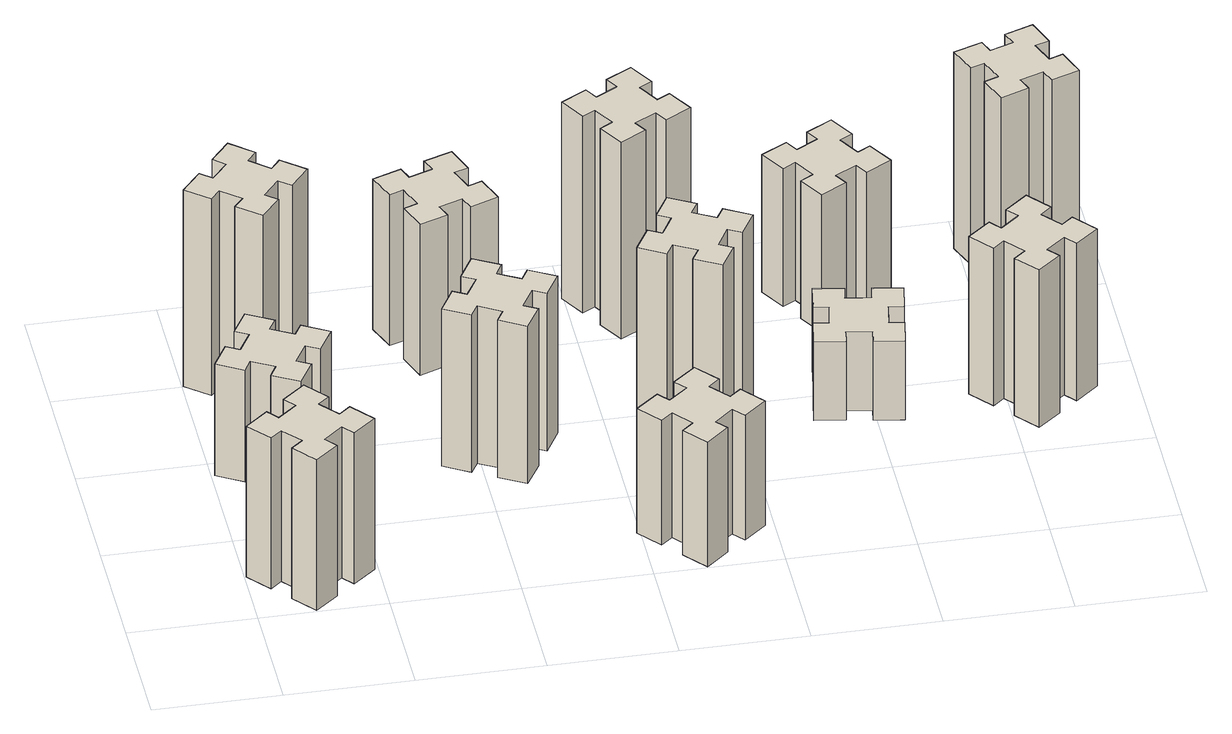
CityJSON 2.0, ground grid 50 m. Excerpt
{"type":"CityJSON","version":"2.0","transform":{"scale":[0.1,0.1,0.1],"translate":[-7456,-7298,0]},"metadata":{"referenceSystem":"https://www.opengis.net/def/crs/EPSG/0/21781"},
"CityObjects":{
"building1":{"type":"Building","attributes":{"class":"1000","function":"1000","usage":"1000","yearOfConstruction":2016,"roofType":"1000","measuredHeight":69,"storeysAboveGround":30,"storeysBelowGround":0},"geometry":[{"type":"Solid","lod":"1","boundaries":[[[[0,1,2,3,4,5,6,7,8,9,10,11,12,13,14,15,16,17,18,19]],[[17,16,20,21]],[[16,15,22,20]],[[15,14,23,22]],[[14,13,24,23]],[[13,12,25,24]],[[12,11,26,25]],[[11,10,27,26]],[[10,9,28,27]],[[9,8,29,28]],[[8,7,30,29]],[[7,6,31,30]],[[6,5,32,31]],[[5,4,33,32]],[[4,3,34,33]],[[3,2,35,34]],[[2,1,36,35]],[[1,0,37,36]],[[0,19,38,37]],[[19,18,39,38]],[[18,17,21,39]],[[24,25,26,27,28,29,30,31,32,33,34,35,36,37,38,39,21,20,22,23]]]]}]},
"building2":{"type":"Building","attributes":{"class":"1000","function":"1000","usage":"1000","yearOfConstruction":2016,"roofType":"1000","measuredHeight":51,"storeysAboveGround":30,"storeysBelowGround":0},"geometry":[{"type":"Solid","lod":"1","boundaries":[[[[40,41,42,43,44,45,46,47,48,49,50,51,52,53,54,55,56,57,58,59]],[[57,56,60,61]],[[56,55,62,60]],[[55,54,63,62]],[[54,53,64,63]],[[53,52,65,64]],[[52,51,66,65]],[[51,50,67,66]],[[50,49,68,67]],[[49,48,69,68]],[[48,47,70,69]],[[47,46,71,70]],[[46,45,72,71]],[[45,44,73,72]],[[44,43,74,73]],[[43,42,75,74]],[[42,41,76,75]],[[41,40,77,76]],[[40,59,78,77]],[[59,58,79,78]],[[58,57,61,79]],[[64,65,66,67,68,69,70,71,72,73,74,75,76,77,78,79,61,60,62,63]]]]}]},
"building3":{"type":"Building","attributes":{"class":"1000","function":"1000","usage":"1000","yearOfConstruction":2016,"roofType":"1000","measuredHeight":90,"storeysAboveGround":30,"storeysBelowGround":0},"geometry":[{"type":"Solid","lod":"1","boundaries":[[[[80,81,82,83,84,85,86,87,88,89,90,91,92,93,94,95,96,97,98,99]],[[97,96,100,101]],[[96,95,102,100]],[[95,94,103,102]],[[94,93,104,103]],[[93,92,105,104]],[[92,91,106,105]],[[91,90,107,106]],[[90,89,108,107]],[[89,88,109,108]],[[88,87,110,109]],[[87,86,111,110]],[[86,85,112,111]],[[85,84,113,112]],[[84,83,114,113]],[[83,82,115,114]],[[82,81,116,115]],[[81,80,117,116]],[[80,99,118,117]],[[99,98,119,118]],[[98,97,101,119]],[[104,105,106,107,108,109,110,111,112,113,114,115,116,117,118,119,101,100,102,103]]]]}]},
"building4":{"type":"Building","attributes":{"class":"1000","function":"1000","usage":"1000","yearOfConstruction":2016,"roofType":"1000","measuredHeight":72,"storeysAboveGround":30,"storeysBelowGround":0},"geometry":[{"type":"Solid","lod":"1","boundaries":[[[[120,121,122,123,124,125,126,127,128,129,130,131,132,133,134,135,136,137,138,139]],[[137,136,140,141]],[[136,135,142,140]],[[135,134,143,142]],[[134,133,144,143]],[[133,132,145,144]],[[132,131,146,145]],[[131,130,147,146]],[[130,129,148,147]],[[129,128,149,148]],[[128,127,150,149]],[[127,126,151,150]],[[126,125,152,151]],[[125,124,153,152]],[[124,123,154,153]],[[123,122,155,154]],[[122,121,156,155]],[[121,120,157,156]],[[120,139,158,157]],[[139,138,159,158]],[[138,137,141,159]],[[144,145,146,147,148,149,150,151,152,153,154,155,156,157,158,159,141,140,142,143]]]]}]},
"building5":{"type":"Building","attributes":{"class":"1000","function":"1000","usage":"1000","yearOfConstruction":2016,"roofType":"1000","measuredHeight":69,"storeysAboveGround":30,"storeysBelowGround":0},"geometry":[{"type":"Solid","lod":"1","boundaries":[[[[160,161,162,163,164,165,166,167,168,169,170,171,172,173,174,175,176,177,178,179]],[[177,176,180,181]],[[176,175,182,180]],[[175,174,183,182]],[[174,173,184,183]],[[173,172,185,184]],[[172,171,186,185]],[[171,170,187,186]],[[170,169,188,187]],[[169,168,189,188]],[[168,167,190,189]],[[167,166,191,190]],[[166,165,192,191]],[[165,164,193,192]],[[164,163,194,193]],[[163,162,195,194]],[[162,161,196,195]],[[161,160,197,196]],[[160,179,198,197]],[[179,178,199,198]],[[178,177,181,199]],[[184,185,186,187,188,189,190,191,192,193,194,195,196,197,198,199,181,180,182,183]]]]}]},
"building6":{"type":"Building","attributes":{"class":"1000","function":"1000","usage":"1000","yearOfConstruction":2016,"roofType":"1000","measuredHeight":57,"storeysAboveGround":30,"storeysBelowGround":0},"geometry":[{"type":"Solid","lod":"1","boundaries":[[[[200,201,202,203,204,205,206,207,208,209,210,211,212,213,214,215,216,217,218,219]],[[217,216,220,221]],[[216,215,222,220]],[[215,214,223,222]],[[214,213,224,223]],[[213,212,225,224]],[[212,211,226,225]],[[211,210,227,226]],[[210,209,228,227]],[[209,208,229,228]],[[208,207,230,229]],[[207,206,231,230]],[[206,205,232,231]],[[205,204,233,232]],[[204,203,234,233]],[[203,202,235,234]],[[202,201,236,235]],[[201,200,237,236]],[[200,219,238,237]],[[219,218,239,238]],[[218,217,221,239]],[[224,225,226,227,228,229,230,231,232,233,234,235,236,237,238,239,221,220,222,223]]]]}]},
"building7":{"type":"Building","attributes":{"class":"1000","function":"1000","usage":"1000","yearOfConstruction":2016,"roofType":"1000","measuredHeight":90,"storeysAboveGround":30,"storeysBelowGround":0},"geometry":[{"type":"Solid","lod":"1","boundaries":[[[[240,241,242,243,244,245,246,247,248,249,250,251,252,253,254,255,256,257,258,259]],[[257,256,260,261]],[[256,255,262,260]],[[255,254,263,262]],[[254,253,264,263]],[[253,252,265,264]],[[252,251,266,265]],[[251,250,267,266]],[[250,249,268,267]],[[249,248,269,268]],[[248,247,270,269]],[[247,246,271,270]],[[246,245,272,271]],[[245,244,273,272]],[[244,243,274,273]],[[243,242,275,274]],[[242,241,276,275]],[[241,240,277,276]],[[240,259,278,277]],[[259,258,279,278]],[[258,257,261,279]],[[264,265,266,267,268,269,270,271,272,273,274,275,276,277,278,279,261,260,262,263]]]]}]},
"building8":{"type":"Building","attributes":{"class":"1000","function":"1000","usage":"1000","yearOfConstruction":2016,"roofType":"1000","measuredHeight":90,"storeysAboveGround":30,"storeysBelowGround":0},"geometry":[{"type":"Solid","lod":"1","boundaries":[[[[280,281,282,283,284,285,286,287,288,289,290,291,292,293,294,295,296,297,298,299]],[[297,296,300,301]],[[296,295,302,300]],[[295,294,303,302]],[[294,293,304,303]],[[293,292,305,304]],[[292,291,306,305]],[[291,290,307,306]],[[290,289,308,307]],[[289,288,309,308]],[[288,287,310,309]],[[287,286,311,310]],[[286,285,312,311]],[[285,284,313,312]],[[284,283,314,313]],[[283,282,315,314]],[[282,281,316,315]],[[281,280,317,316]],[[280,299,318,317]],[[299,298,319,318]],[[298,297,301,319]],[[304,305,306,307,308,309,310,311,312,313,314,315,316,317,318,319,301,300,302,303]]]]}]},
"building9":{"type":"Building","attributes":{"class":"1000","function":"1000","usage":"1000","yearOfConstruction":2016,"roofType":"1000","measuredHeight":36,"storeysAboveGround":30,"storeysBelowGround":0},"geometry":[{"type":"Solid","lod":"1","boundaries":[[[[320,321,322,323,324,325,326,327,328,329,330,331,332,333,334,335,336,337,338,339]],[[337,336,340,341]],[[336,335,342,340]],[[335,334,343,342]],[[334,333,344,343]],[[333,332,345,344]],[[332,331,346,345]],[[331,330,347,346]],[[330,329,348,347]],[[329,328,349,348]],[[328,327,350,349]],[[327,326,351,350]],[[326,325,352,351]],[[325,324,353,352]],[[324,323,354,353]],[[323,322,355,354]],[[322,321,356,355]],[[321,320,357,356]],[[320,339,358,357]],[[339,338,359,358]],[[338,337,341,359]],[[344,345,346,347,348,349,350,351,352,353,354,355,356,357,358,359,341,340,342,343]]]]}]},
"building10":{"type":"Building","attributes":{"class":"1000","function":"1000","usage":"1000","yearOfConstruction":2016,"roofType":"1000","measuredHeight":63,"storeysAboveGround":30,"storeysBelowGround":0},"geometry":[{"type":"Solid","lod":"1","boundaries":[[[[360,361,362,363,364,365,366,367,368,369,370,371,372,373,374,375,376,377,378,379]],[[377,376,380,381]],[[376,375,382,380]],[[375,374,383,382]],[[374,373,384,383]],[[373,372,385,384]],[[372,371,386,385]],[[371,370,387,386]],[[370,369,388,387]],[[369,368,389,388]],[[368,367,390,389]],[[367,366,391,390]],[[366,365,392,391]],[[365,364,393,392]],[[364,363,394,393]],[[363,362,395,394]],[[362,361,396,395]],[[361,360,397,396]],[[360,379,398,397]],[[379,378,399,398]],[[378,377,381,399]],[[384,385,386,387,388,389,390,391,392,393,394,395,396,397,398,399,381,380,382,383]]]]}]},
"building11":{"type":"Building","attributes":{"class":"1000","function":"1000","usage":"1000","yearOfConstruction":2016,"roofType":"1000","measuredHeight":72,"storeysAboveGround":30,"storeysBelowGround":0},"geometry":[{"type":"Solid","lod":"1","boundaries":[[[[400,401,402,403,404,405,406,407,408,409,410,411,412,413,414,415,416,417,418,419]],[[417,416,420,421]],[[416,415,422,420]],[[415,414,423,422]],[[414,413,424,423]],[[413,412,425,424]],[[412,411,426,425]],[[411,410,427,426]],[[410,409,428,427]],[[409,408,429,428]],[[408,407,430,429]],[[407,406,431,430]],[[406,405,432,431]],[[405,404,433,432]],[[404,403,434,433]],[[403,402,435,434]],[[402,401,436,435]],[[401,400,437,436]],[[400,419,438,437]],[[419,418,439,438]],[[418,417,421,439]],[[424,425,426,427,428,429,430,431,432,433,434,435,436,437,438,439,421,420,422,423]]]]}]},
"building12":{"type":"Building","attributes":{"class":"1000","function":"1000","usage":"1000","yearOfConstruction":2016,"roofType":"1000","measuredHeight":90,"storeysAboveGround":30,"storeysBelowGround":0},"geometry":[{"type":"Solid","lod":"1","boundaries":[[[[440,441,442,443,444,445,446,447,448,449,450,451,452,453,454,455,456,457,458,459]],[[457,456,460,461]],[[456,455,462,460]],[[455,454,463,462]],[[454,453,464,463]],[[453,452,465,464]],[[452,451,466,465]],[[451,450,467,466]],[[450,449,468,467]],[[449,448,469,468]],[[448,447,470,469]],[[447,446,471,470]],[[446,445,472,471]],[[445,444,473,472]],[[444,443,474,473]],[[443,442,475,474]],[[442,441,476,475]],[[441,440,477,476]],[[440,459,478,477]],[[459,458,479,478]],[[458,457,461,479]],[[464,465,466,467,468,469,470,471,472,473,474,475,476,477,478,479,461,460,462,463]]]]}]}
},
"vertices":[
[362,278,0],[297,354,0],[343,393,0],[266,485,0],[174,408,0],[213,362,0],[136,297,0],[98,343,0],[6,266,0],[83,174,0],[129,213,0],[193,136,0],[147,98,0],[224,6,0],[316,83,0],[278,129,0],[354,193,0],[393,147,0],[485,224,0],[408,316,0],[354,193,690],[393,147,690],[278,129,690],[316,83,690],[224,6,690],[147,98,690],[193,136,690],[129,213,690],[83,174,690],[6,266,690],[98,343,690],[136,297,690],[213,362,690],[174,408,690],[266,485,690],[343,393,690],[297,354,690],[362,278,690],[408,316,690],[485,224,690],
[316,887,0],[366,974,0],[418,944,0],[478,1048,0],[374,1108,0],[344,1056,0],[257,1106,0],[287,1158,0],[183,1218,0],[123,1114,0],[175,1084,0],[125,997,0],[73,1027,0],[13,923,0],[117,863,0],[147,915,0],[234,865,0],[204,813,0],[308,753,0],[368,857,0],[234,865,510],[204,813,510],[147,915,510],[117,863,510],[13,923,510],[73,1027,510],[125,997,510],[175,1084,510],[123,1114,510],[183,1218,510],[287,1158,510],[257,1106,510],[344,1056,510],[374,1108,510],[478,1048,510],[418,944,510],[366,974,510],[316,887,510],[368,857,510],[308,753,510],
[354,1577,0],[278,1642,0],[316,1688,0],[224,1765,0],[147,1673,0],[193,1634,0],[129,1558,0],[83,1596,0],[6,1504,0],[98,1427,0],[136,1473,0],[213,1409,0],[174,1363,0],[266,1286,0],[343,1378,0],[297,1416,0],[362,1493,0],[408,1454,0],[485,1546,0],[393,1623,0],[362,1493,900],[408,1454,900],[297,1416,900],[343,1378,900],[266,1286,900],[174,1363,900],[213,1409,900],[136,1473,900],[98,1427,900],[6,1504,900],[83,1596,900],[129,1558,900],[193,1634,900],[147,1673,900],[224,1765,900],[316,1688,900],[278,1642,900],[354,1577,900],[393,1623,900],[485,1546,900],
[1184,956,0],[1097,1006,0],[1127,1058,0],[1023,1118,0],[963,1014,0],[1015,984,0],[965,897,0],[913,927,0],[853,823,0],[957,763,0],[987,815,0],[1074,765,0],[1044,713,0],[1148,653,0],[1208,757,0],[1156,787,0],[1206,874,0],[1258,844,0],[1318,948,0],[1214,1008,0],[1206,874,720],[1258,844,720],[1156,787,720],[1208,757,720],[1148,653,720],[1044,713,720],[1074,765,720],[987,815,720],[957,763,720],[853,823,720],[913,927,720],[965,897,720],[1015,984,720],[963,1014,720],[1023,1118,720],[1127,1058,720],[1097,1006,720],[1184,956,720],[1214,1008,720],[1318,948,720],
[995,1746,0],[901,1712,0],[880,1768,0],[767,1727,0],[809,1614,0],[865,1635,0],[899,1541,0],[843,1520,0],[884,1407,0],[997,1449,0],[976,1505,0],[1070,1539,0],[1090,1483,0],[1203,1524,0],[1162,1637,0],[1106,1616,0],[1072,1710,0],[1128,1730,0],[1087,1843,0],[974,1802,0],[1072,1710,690],[1128,1730,690],[1106,1616,690],[1162,1637,690],[1203,1524,690],[1090,1483,690],[1070,1539,690],[976,1505,690],[997,1449,690],[884,1407,690],[843,1520,690],[899,1541,690],[865,1635,690],[809,1614,690],[767,1727,690],[880,1768,690],[901,1712,690],[995,1746,690],[974,1802,690],[1087,1843,690],
[1842,278,0],[1777,354,0],[1823,393,0],[1746,485,0],[1654,408,0],[1693,362,0],[1616,297,0],[1578,343,0],[1486,266,0],[1563,174,0],[1609,213,0],[1673,136,0],[1627,98,0],[1704,6,0],[1796,83,0],[1758,129,0],[1834,193,0],[1873,147,0],[1965,224,0],[1888,316,0],[1834,193,570],[1873,147,570],[1758,129,570],[1796,83,570],[1704,6,570],[1627,98,570],[1673,136,570],[1609,213,570],[1563,174,570],[1486,266,570],[1578,343,570],[1616,297,570],[1693,362,570],[1654,408,570],[1746,485,570],[1823,393,570],[1777,354,570],[1842,278,570],[1888,316,570],[1965,224,570],
[1896,787,0],[1946,874,0],[1998,844,0],[2058,948,0],[1954,1008,0],[1924,956,0],[1837,1006,0],[1867,1058,0],[1763,1118,0],[1703,1014,0],[1755,984,0],[1705,897,0],[1653,927,0],[1593,823,0],[1697,763,0],[1727,815,0],[1814,765,0],[1784,713,0],[1888,653,0],[1948,757,0],[1814,765,900],[1784,713,900],[1727,815,900],[1697,763,900],[1593,823,900],[1653,927,900],[1705,897,900],[1755,984,900],[1703,1014,900],[1763,1118,900],[1867,1058,900],[1837,1006,900],[1924,956,900],[1954,1008,900],[2058,948,900],[1998,844,900],[1946,874,900],[1896,787,900],[1948,757,900],[1888,653,900],
[1714,1846,0],[1627,1796,0],[1597,1848,0],[1493,1788,0],[1553,1684,0],[1605,1714,0],[1655,1627,0],[1603,1597,0],[1663,1493,0],[1767,1553,0],[1737,1605,0],[1824,1655,0],[1854,1603,0],[1958,1663,0],[1898,1767,0],[1846,1737,0],[1796,1824,0],[1848,1854,0],[1788,1958,0],[1684,1898,0],[1796,1824,900],[1848,1854,900],[1846,1737,900],[1898,1767,900],[1958,1663,900],[1854,1603,900],[1824,1655,900],[1737,1605,900],[1767,1553,900],[1663,1493,900],[1603,1597,900],[1655,1627,900],[1605,1714,900],[1553,1684,900],[1493,1788,900],[1597,1848,900],[1627,1796,900],[1714,1846,900],[1684,1898,900],[1788,1958,900],
[2534,1085,0],[2435,1102,0],[2446,1161,0],[2327,1182,0],[2307,1064,0],[2366,1054,0],[2348,955,0],[2289,966,0],[2268,847,0],[2387,827,0],[2397,886,0],[2495,868,0],[2485,809,0],[2603,788,0],[2624,907,0],[2565,917,0],[2582,1015,0],[2641,1005,0],[2662,1123,0],[2544,1144,0],[2582,1015,360],[2641,1005,360],[2565,917,360],[2624,907,360],[2603,788,360],[2485,809,360],[2495,868,360],[2397,886,360],[2387,827,360],[2268,847,360],[2289,966,360],[2348,955,360],[2366,1054,360],[2307,1064,360],[2327,1182,360],[2446,1161,360],[2435,1102,360],[2534,1085,360],[2544,1144,360],[2662,1123,360],
[2586,1637,0],[2536,1724,0],[2588,1754,0],[2528,1858,0],[2424,1798,0],[2454,1746,0],[2367,1696,0],[2337,1748,0],[2233,1688,0],[2293,1584,0],[2345,1614,0],[2395,1527,0],[2343,1497,0],[2403,1393,0],[2507,1453,0],[2477,1505,0],[2564,1555,0],[2594,1503,0],[2698,1563,0],[2638,1667,0],[2564,1555,630],[2594,1503,630],[2477,1505,630],[2507,1453,630],[2403,1393,630],[2343,1497,630],[2395,1527,630],[2345,1614,630],[2293,1584,630],[2233,1688,630],[2337,1748,630],[2367,1696,630],[2454,1746,630],[2424,1798,630],[2528,1858,630],[2588,1754,630],[2536,1724,630],[2586,1637,630],[2638,1667,630],[2698,1563,630],
[2989,853,0],[3053,776,0],[3007,738,0],[3084,646,0],[3176,723,0],[3138,769,0],[3214,833,0],[3253,787,0],[3345,864,0],[3268,956,0],[3222,918,0],[3157,994,0],[3203,1033,0],[3126,1125,0],[3034,1048,0],[3073,1002,0],[2996,937,0],[2958,983,0],[2866,906,0],[2943,814,0],[2996,937,720],[2958,983,720],[3073,1002,720],[3034,1048,720],[3126,1125,720],[3203,1033,720],[3157,994,720],[3222,918,720],[3268,956,720],[3345,864,720],[3253,787,720],[3214,833,720],[3138,769,720],[3176,723,720],[3084,646,720],[3007,738,720],[3053,776,720],[2989,853,720],[2943,814,720],[2866,906,720],
[3326,1716,0],[3292,1810,0],[3348,1830,0],[3307,1943,0],[3194,1902,0],[3215,1846,0],[3121,1812,0],[3100,1868,0],[2987,1827,0],[3029,1714,0],[3085,1735,0],[3119,1641,0],[3063,1620,0],[3104,1507,0],[3217,1549,0],[3196,1605,0],[3290,1639,0],[3310,1583,0],[3423,1624,0],[3382,1737,0],[3290,1639,900],[3310,1583,900],[3196,1605,900],[3217,1549,900],[3104,1507,900],[3063,1620,900],[3119,1641,900],[3085,1735,900],[3029,1714,900],[2987,1827,900],[3100,1868,900],[3121,1812,900],[3215,1846,900],[3194,1902,900],[3307,1943,900],[3348,1830,900],[3292,1810,900],[3326,1716,900],[3382,1737,900],[3423,1624,900]
]}
